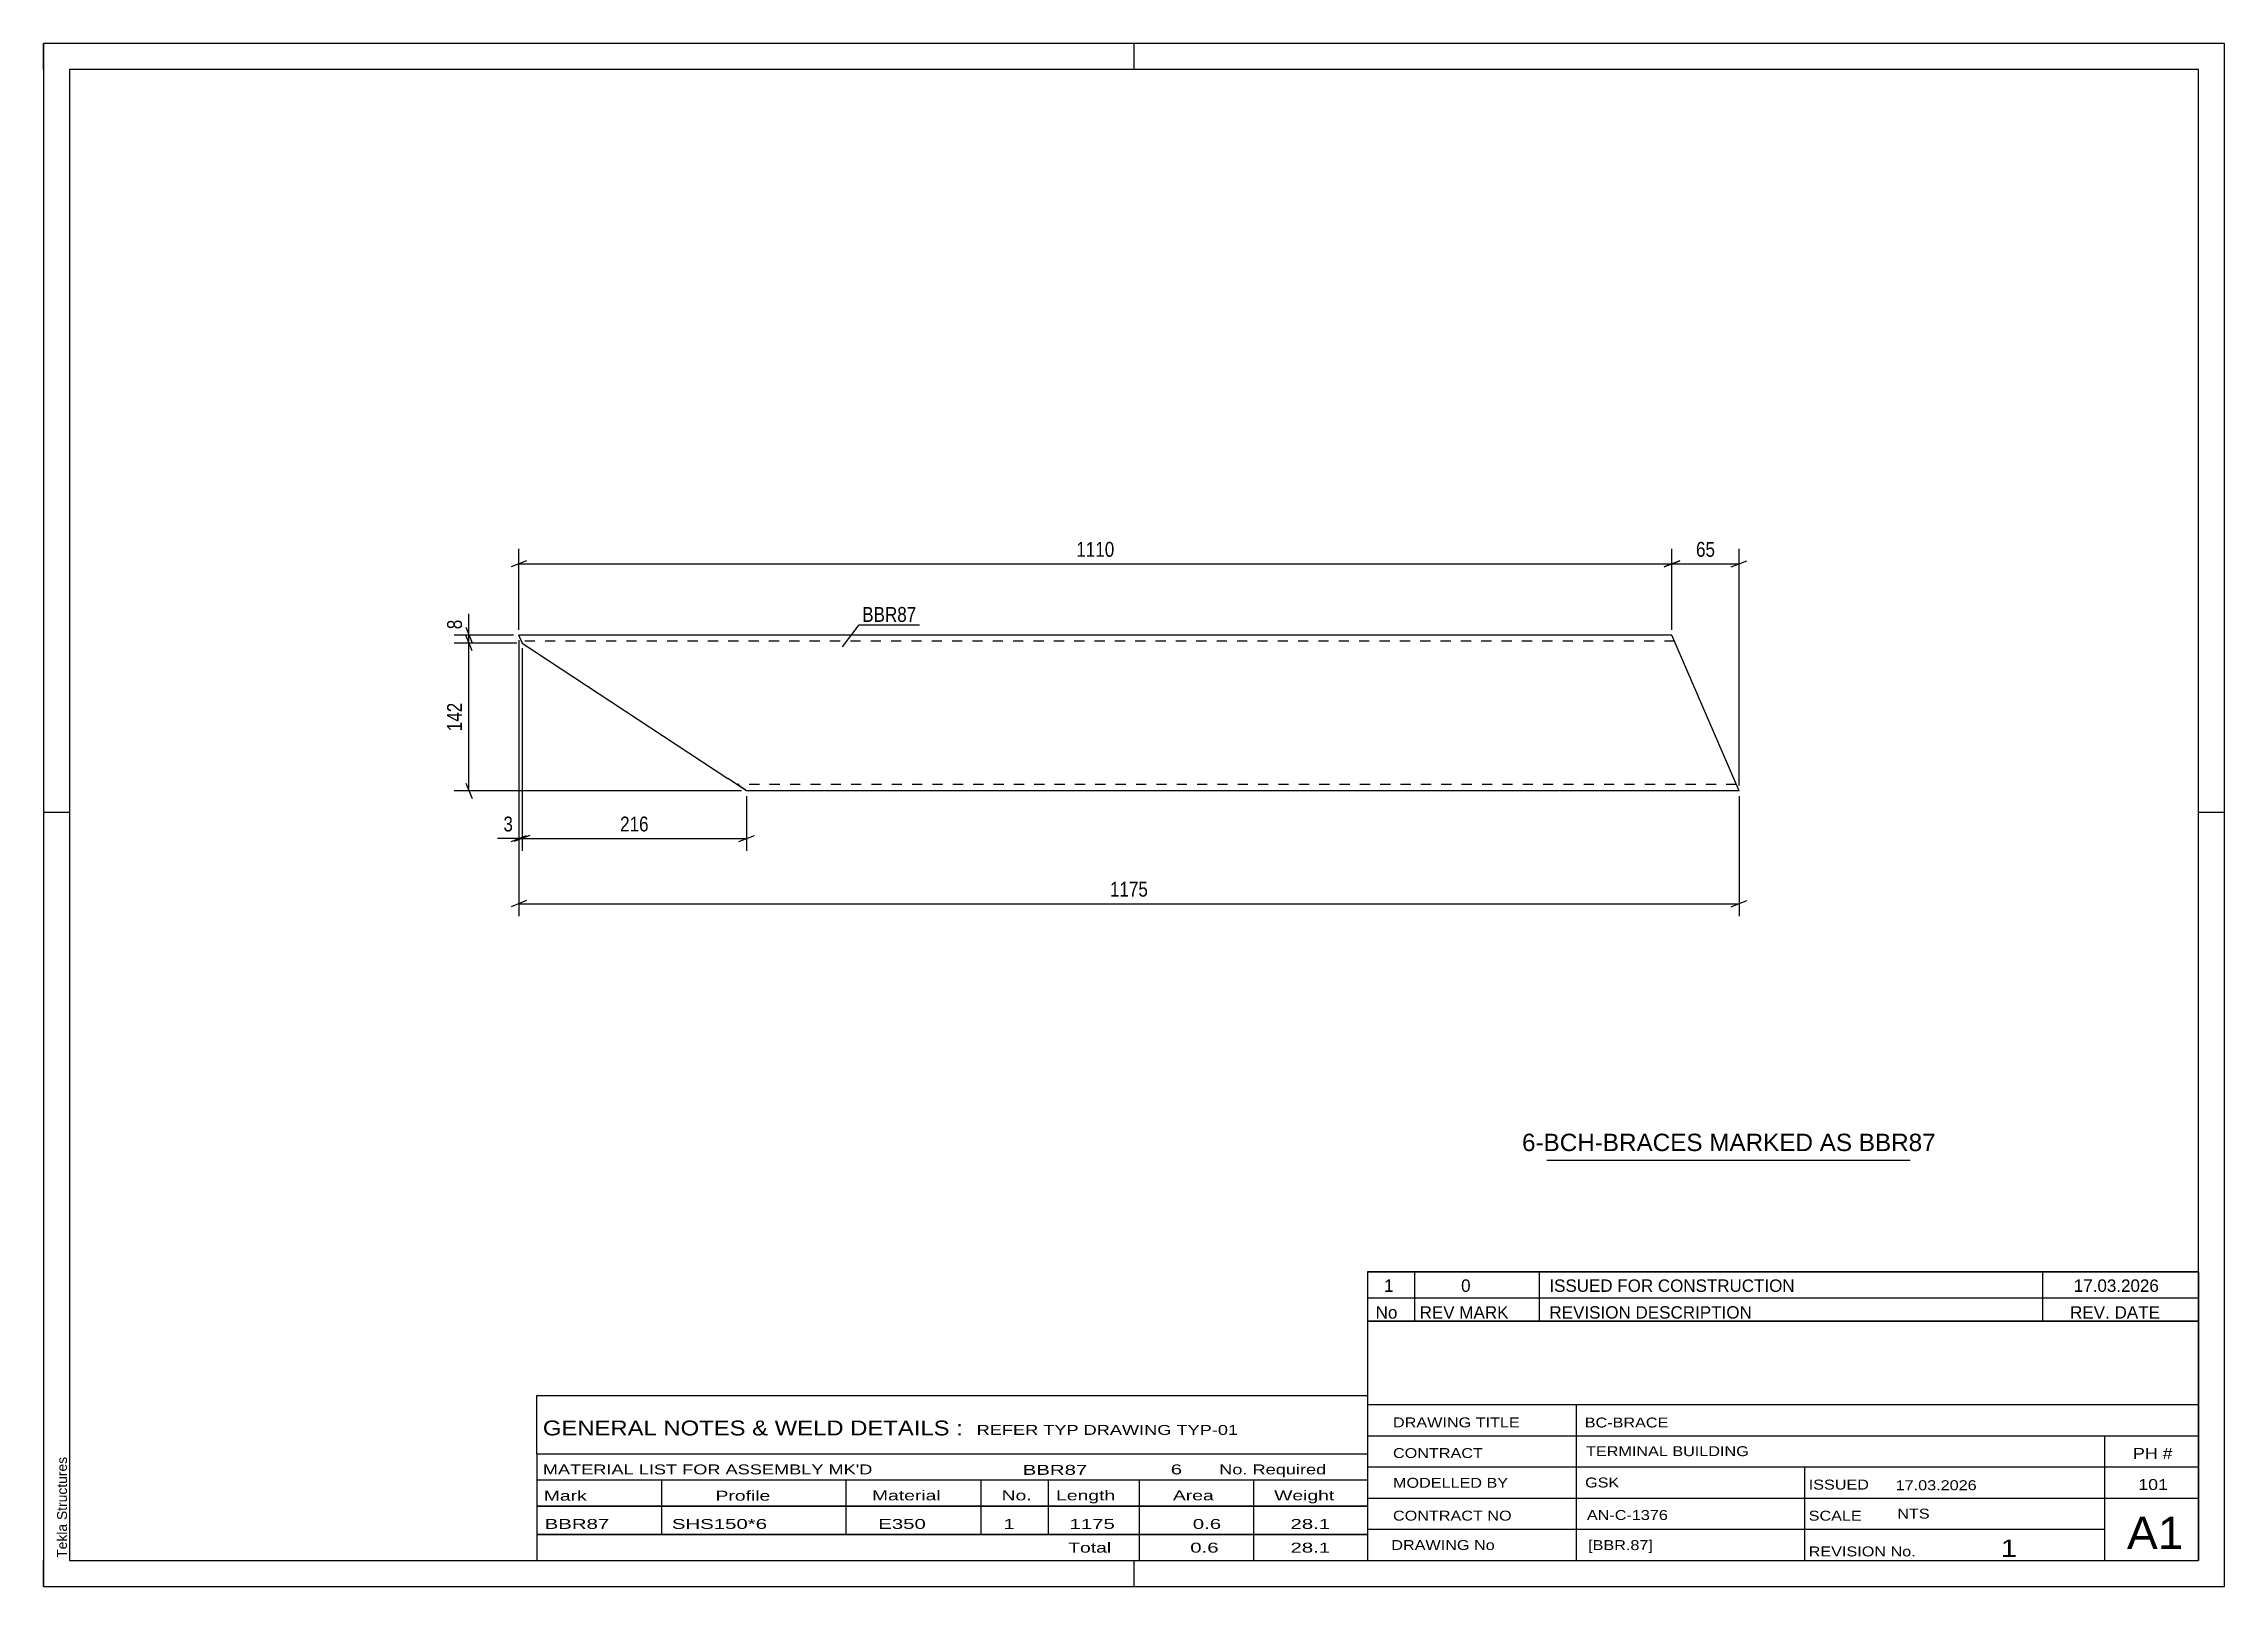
# Model space of a CAD drawing. Header units: millimetres. Extents: x 0 to 420, y 0 to 297.
import ezdxf

# ---------------------------------------------------------------- set-up
doc = ezdxf.new("R2010")
doc.units = ezdxf.units.MM
doc.linetypes.add('DXK_LINE_DOT2', pattern=[3.9198, 1.9599, -1.9599])
doc.styles.add('Arial', font='ARIAL.TTF', dxfattribs={"height": 0.2})
doc.styles.add('Arial Narrow', font='ARIALN.TTF', dxfattribs={"height": 0.2})

# ---------------------------------------------------------------- blocks, each defined once
blk = doc.blocks.new('Unknown-580741921-1161')
at = {"color": 5, "linetype": 'Continuous'}
for p, q in [((420, 297), (0, 297)), ((0, 297), (0, 0)), ((0, 292), (0, 297)), ((210, 292), (210, 297)), ((420, 0), (420, 297)), ((415, 292), (5, 292)), ((5, 292), (5, 5)), ((415, 5), (415, 292)), ((5, 149), (0, 149)), ((420, 149), (415, 149)), ((0, 0), (0, 5)), ((5, 5), (415, 5)), ((210, 0), (210, 5)), ((0, 0), (420, 0))]:
    blk.add_line(p, q, dxfattribs=at)
at = {"color": 174, "linetype": 'Continuous', "style": 'Arial'}
blk.add_text('Tekla Structures', height=1.9102, rotation=90, dxfattribs=at).set_placement((4.5, 5.5))
blk = doc.blocks.new('Part-580741921-1270 - 1252')
at = {"color": 2, "linetype": 'Continuous'}
for p, q in [((313.6, 183.15), (91.52, 183.15)), ((92.15, 181.66), (91.52, 183.15)), ((92.15, 181.59), (92.07, 181.85)), ((92.2, 181.56), (92.15, 181.66)), ((92.15, 181.59), (131.75, 155.55)), ((325.5, 155.55), (313.6, 183.15)), ((135.39, 153.15), (131.75, 155.55)), ((326.53, 153.15), (325.5, 155.55)), ((326.53, 153.15), (135.39, 153.15))]:
    blk.add_line(p, q, dxfattribs=at)
at = {"color": 7, "linetype": 'DXK_LINE_DOT2'}
for p, q in [((314.12, 181.95), (92.03, 181.95)), ((92.07, 181.85), (92.03, 181.95)), ((92.03, 181.95), (92.07, 181.85)), ((92.15, 181.66), (92.2, 181.56)), ((135.12, 153.33), (131.75, 155.55)), ((326.02, 154.35), (133.57, 154.35)), ((325.98, 154.44), (325.7, 155.09)), ((326.02, 154.35), (325.98, 154.44))]:
    blk.add_line(p, q, dxfattribs=at)
blk = doc.blocks.new('StraightDimension-580741921-1386 - 1252')
at = {"color": 7, "linetype": 'Continuous'}
for p, q in [((91.52, 182.15), (91.52, 129.03)), ((326.53, 152.15), (326.53, 129.03)), ((93.02, 132.03), (90.02, 130.83)), ((91.52, 131.43), (326.53, 131.43)), ((325.03, 130.83), (328.03, 132.03))]:
    blk.add_line(p, q, dxfattribs=at)
at = {"color": 0}
blk.add_wipeout([(213.28, 132.18), (213.28, 136.38), (204.77, 136.38), (204.77, 132.18)], dxfattribs=at)
at = {"color": 3, "style": 'Arial Narrow'}
blk.add_text('1175', height=2.863, dxfattribs=at).set_placement((205.37, 132.78))
blk = doc.blocks.new('StraightDimension-580741921-1413 - 1252')
at = {"color": 7, "linetype": 'Continuous'}
for p, q in [((92.15, 180.59), (92.15, 141.58)), ((135.39, 152.15), (135.39, 141.58)), ((93.65, 144.58), (90.65, 143.38)), ((92.15, 143.98), (135.39, 143.98)), ((133.89, 143.38), (136.89, 144.58))]:
    blk.add_line(p, q, dxfattribs=at)
at = {"color": 0}
blk.add_wipeout([(117.11, 144.73), (117.11, 148.93), (110.43, 148.93), (110.43, 144.73)], dxfattribs=at)
at = {"color": 3, "style": 'Arial Narrow'}
blk.add_text('216', height=2.863, dxfattribs=at).set_placement((111.03, 145.33))
blk = doc.blocks.new('StraightDimension-580741921-1414 - 1252')
at = {"color": 7, "linetype": 'Continuous'}
for p, q in [((91.52, 182.15), (91.52, 141.58)), ((92.15, 180.59), (92.15, 141.58)), ((90.02, 143.38), (93.02, 144.58)), ((93.65, 144.58), (90.65, 143.38)), ((91.52, 143.98), (92.15, 143.98))]:
    blk.add_line(p, q, dxfattribs=at)
at = {"color": 0}
blk.add_wipeout([(90.99, 144.73), (90.99, 148.93), (87.96, 148.93), (87.96, 144.73)], dxfattribs=at)
at = {"color": 7, "linetype": 'Continuous'}
blk.add_line((91.52, 143.98), (87.44, 143.98), dxfattribs=at)
blk.add_line((91.52, 143.98), (87.44, 143.98), dxfattribs=at)
at = {"color": 3, "style": 'Arial Narrow'}
blk.add_text('3', height=2.86, dxfattribs=at).set_placement((88.56, 145.33))
blk = doc.blocks.new('StraightDimension-580741921-1460 - 1252')
at = {"color": 7, "linetype": 'Continuous'}
for p, q in [((315.1, 197.46), (312.1, 196.26)), ((313.6, 184.15), (313.6, 199.71)), ((325.03, 196.26), (328.03, 197.46)), ((326.53, 154.15), (326.53, 199.71)), ((313.6, 196.86), (326.53, 196.86))]:
    blk.add_line(p, q, dxfattribs=at)
at = {"color": 0}
blk.add_wipeout([(322.49, 197.61), (322.49, 201.81), (317.64, 201.81), (317.64, 197.61)], dxfattribs=at)
at = {"color": 3, "style": 'Arial Narrow'}
blk.add_text('65', height=2.863, dxfattribs=at).set_placement((318.24, 198.21))
blk = doc.blocks.new('StraightDimension-580741921-1461 - 1252')
at = {"color": 7, "linetype": 'Continuous'}
for p, q in [((93.02, 197.46), (90.02, 196.26)), ((91.52, 184.15), (91.52, 199.71)), ((312.1, 196.26), (315.1, 197.46)), ((313.6, 184.15), (313.6, 199.71)), ((91.52, 196.86), (313.6, 196.86))]:
    blk.add_line(p, q, dxfattribs=at)
at = {"color": 0}
blk.add_wipeout([(206.81, 197.61), (206.81, 201.81), (198.3, 201.81), (198.3, 197.61)], dxfattribs=at)
at = {"color": 3, "style": 'Arial Narrow'}
blk.add_text('1110', height=2.863, dxfattribs=at).set_placement((198.9, 198.21))
blk = doc.blocks.new('StraightDimension-580741921-1489 - 1252')
at = {"color": 7, "linetype": 'Continuous'}
for p, q in [((90.52, 183.15), (79.07, 183.15)), ((91.15, 181.59), (79.07, 181.59)), ((81.32, 184.65), (82.52, 181.65)), ((82.52, 180.09), (81.32, 183.09)), ((81.92, 181.59), (81.92, 183.15))]:
    blk.add_line(p, q, dxfattribs=at)
at = {"color": 0}
blk.add_wipeout([(81.17, 186.7), (76.97, 186.7), (76.97, 183.67), (81.17, 183.67)], dxfattribs=at)
at = {"color": 7, "linetype": 'Continuous'}
blk.add_line((81.92, 183.15), (81.92, 187.22), dxfattribs=at)
blk.add_line((81.92, 183.15), (81.92, 187.22), dxfattribs=at)
at = {"color": 3, "style": 'Arial Narrow'}
blk.add_text('8', height=2.86, rotation=90.0002, dxfattribs=at).set_placement((80.57, 184.27))
blk = doc.blocks.new('StraightDimension-580741921-1490 - 1252')
at = {"color": 7, "linetype": 'Continuous'}
for p, q in [((91.15, 181.59), (79.07, 181.59)), ((82.52, 180.09), (81.32, 183.09)), ((81.92, 153.15), (81.92, 181.59)), ((134.39, 153.15), (79.07, 153.15)), ((81.32, 154.65), (82.52, 151.65))]:
    blk.add_line(p, q, dxfattribs=at)
at = {"color": 0}
blk.add_wipeout([(81.17, 170.71), (76.97, 170.71), (76.97, 164.03), (81.17, 164.03)], dxfattribs=at)
at = {"color": 3, "style": 'Arial Narrow'}
blk.add_text('142', height=2.863, rotation=90.0002, dxfattribs=at).set_placement((80.57, 164.63))
blk = doc.blocks.new('Unknown-580741921-2120')
at = {"color": 7, "linetype": 'Continuous'}
for p, q in [((255, 51.05), (255, 5)), ((255, 51.05), (415, 51.05)), ((415, 51), (415, 5)), ((255, 35), (415, 35)), ((295.14, 35), (295.14, 5)), ((255, 29), (415, 29)), ((397, 5.05), (397, 29.05)), ((255, 23), (415, 23)), ((339.14, 23), (339.14, 5)), ((255, 17), (415, 17)), ((255, 11), (397, 11)), ((255, 5), (415, 5))]:
    blk.add_line(p, q, dxfattribs=at)
at = {"color": 7, "style": 'Arial Narrow'}
for s, height, width, p in [('DRAWING TITLE', 1.9089, 1.425378, (259.88, 30.61)), ('BC-BRACE', 1.909, 1.425378, (296.81, 30.59)), ('CONTRACT', 1.909, 1.425378, (259.88, 24.71)), ('TERMINAL BUILDING', 1.9089, 1.425378, (297.06, 25.07)), ('MODELLED BY', 1.9089, 1.425378, (259.88, 18.98)), ('GSK', 1.909, 1.425378, (296.88, 19.04)), ('ISSUED', 1.909, 1.425378, (339.94, 18.64)), ('17.03.2026', 1.909, 1.425378, (356.69, 18.52)), ('CONTRACT NO', 1.9089, 1.425378, (259.88, 12.66)), ('AN-C-1376', 1.909, 1.425378, (297.23, 12.78)), ('SCALE', 1.909, 1.425378, (339.94, 12.65)), ('A1', 6.204, 1.25, (401.24, 7.2)), ('DRAWING No', 1.909, 1.425378, (259.56, 7)), ('[BBR.87]', 1.909, 1.425378, (297.46, 6.99)), ('1', 3.34, 1.5, (376.91, 5.68)), ('REVISION No.', 1.9089, 1.425378, (339.94, 5.77))]:
    blk.add_text(s, height=height, dxfattribs=dict(at, width=width)).set_placement(p)
at = {"color": 7, "linetype": 'Continuous', "style": 'Arial Narrow'}
for s, height, width, p in [('PH #', 2.1, 1.42538, (402.4, 24.55)), ('101', 2.1, 1.42538, (403.41, 18.55)), ('NTS', 1.909, 1.425378, (357, 13.05))]:
    blk.add_text(s, height=height, dxfattribs=dict(at, width=width)).set_placement(p)
blk = doc.blocks.new('Unknown-580741921-2121')
at = {"color": 7, "linetype": 'Continuous'}
for p, q in [((255, 60.55), (415, 60.55)), ((415, 60.55), (255, 60.55)), ((255, 60.55), (255, 55.55)), ((264, 60.55), (264, 55.55)), ((288, 60.55), (288, 55.55)), ((385, 60.55), (385, 55.55)), ((415, 60.55), (415, 55.55)), ((255, 55.55), (415, 55.55)), ((255, 55.55), (255, 51.05)), ((255, 55.55), (415, 55.55)), ((264, 55.55), (264, 51.05)), ((288, 55.55), (288, 51.05)), ((385, 55.55), (385, 51.05)), ((415, 55.55), (415, 51.05)), ((415, 51.05), (255, 51.05))]:
    blk.add_line(p, q, dxfattribs=at)
at = {"color": 7, "linetype": 'Continuous', "style": 'Arial Narrow'}
for s, height, width, p in [('1', 2.39, 1.196471, (258.16, 56.7)), ('0', 2.39, 1.196471, (273, 56.7)), ('ISSUED FOR CONSTRUCTION', 2.3861, 1.196471, (290, 56.7)), ('17.03.2026', 2.386, 1.196471, (391, 56.7)), ('No', 2.386, 1.2, (256.54, 51.55)), ('REV MARK', 2.386, 1.2, (265, 51.55)), ('REVISION DESCRIPTION', 2.3861, 1.2, (290, 51.55)), ('REV. DATE', 2.386, 1.2, (390.28, 51.55))]:
    blk.add_text(s, height=height, dxfattribs=dict(at, width=width)).set_placement(p)
blk = doc.blocks.new('Unknown-580741921-2122')
at = {"color": 7, "linetype": 'Continuous'}
for p, q in [((95, 36.75), (255, 36.75)), ((95, 25.5), (95, 36.75)), ((255, 36.75), (255, 25.5)), ((95, 25.5), (255, 25.5)), ((95, 25.5), (95, 20.5)), ((255, 25.5), (255, 20.5)), ((95, 20.5), (255, 20.5)), ((95, 20.5), (95, 15.5)), ((119, 20.5), (119, 15.5)), ((154.5, 20.5), (154.5, 15.5)), ((180.5, 20.5), (180.5, 15.5)), ((193.5, 20.5), (193.5, 15.5)), ((211, 20.5), (211, 15.5)), ((233, 20.5), (233, 15.5)), ((255, 20.5), (255, 15.5)), ((95, 15.5), (255, 15.5)), ((95, 15.45), (95, 10.05)), ((95, 15.45), (255, 15.45)), ((119, 15.5), (119, 10)), ((154.5, 15.5), (154.5, 10)), ((180.5, 15.5), (180.5, 10)), ((193.5, 15.5), (193.5, 10)), ((211, 15.5), (211, 10)), ((233, 15.5), (233, 10)), ((255, 15.45), (255, 10.05)), ((95, 10.05), (255, 10.05)), ((95, 10), (255, 10)), ((95, 10), (95, 5)), ((211, 10), (211, 5)), ((233, 10), (233, 5)), ((255, 10), (255, 5)), ((95, 5), (255, 5))]:
    blk.add_line(p, q, dxfattribs=at)
at = {"color": 7, "style": 'Arial Narrow'}
for s, height, width, p in [('GENERAL NOTES & WELD DETAILS :', 2.8633, 1.4, (96.15, 29.06)), ('REFER TYP DRAWING TYP-01', 1.9089, 1.6, (179.7, 29.16)), ("MATERIAL LIST FOR ASSEMBLY MK'D", 1.9089, 1.6, (96.15, 21.56)), ('BBR87', 1.909, 1.794707, (188.57, 21.47)), ('6', 1.91, 1.794707, (217.08, 21.56)), ('No. Required', 1.9089, 1.6, (226.41, 21.56)), ('Mark', 1.909, 1.7, (96.34, 16.5)), ('Profile', 1.909, 1.7, (129.41, 16.5)), ('Material', 1.909, 1.7, (159.54, 16.56)), ('No.', 1.909, 1.7, (184.5, 16.56)), ('Length', 1.909, 1.7, (195, 16.56)), ('Area', 1.909, 1.7, (217.5, 16.56)), ('Weight', 1.909, 1.7, (237, 16.56))]:
    blk.add_text(s, height=height, dxfattribs=dict(at, width=width)).set_placement(p)
at = {"color": 7, "linetype": 'Continuous', "style": 'Arial Narrow'}
for s, height, width, p in [('BBR87', 1.909, 1.794707, (96.5, 11.06)), ('SHS150*6', 1.909, 1.794707, (121, 11.06)), ('E350', 1.909, 1.794707, (160.74, 11.06)), ('1', 1.91, 1.794707, (184.86, 11.06)), ('1175', 1.909, 1.794707, (197.58, 11.06)), ('0.6', 1.909, 1.794707, (221.32, 11.06)), ('28.1', 1.909, 1.794707, (240.14, 11.06)), ('Total', 1.909, 1.7, (197.33, 6.5)), ('0.6', 1.909, 1.794707, (220.83, 6.5)), ('28.1', 1.909, 1.794707, (240.14, 6.5))]:
    blk.add_text(s, height=height, dxfattribs=dict(at, width=width)).set_placement(p)
blk = doc.blocks.new('Unknown-580741921-2123')
at = {"color": 7, "linetype": 'Continuous'}
blk.add_line((289.5, 82.05), (359.5, 82.05), dxfattribs=at)
at = {"color": 7, "style": 'Arial'}
blk.add_text('6-BCH-BRACES MARKED AS BBR87', height=3.3428, dxfattribs=at).set_placement((284.73, 83.8))
blk = doc.blocks.new('Mark-580741921-1265 - 1252')
at = {"color": 0}
blk.add_wipeout([(168.07, 185.68), (168.07, 188.68), (157.66, 188.68), (157.66, 185.68)], dxfattribs=at)
blk.add_wipeout([(168.07, 185.68), (168.07, 188.68), (157.66, 188.68), (157.66, 185.68)], dxfattribs=at)
at = {"color": 30, "linetype": 'Continuous'}
for p, q in [((153.83, 180.86), (157.06, 185.08)), ((157.06, 185.08), (168.67, 185.08))]:
    blk.add_line(p, q, dxfattribs=at)
at = {"color": 3, "style": 'Arial Narrow'}
blk.add_text('BBR87', height=2.863, dxfattribs=at).set_placement((157.66, 185.68))

msp = doc.modelspace()

# ---------------------------------------------------------------- block references
for name in ['Unknown-580741921-1161', 'Part-580741921-1270 - 1252', 'Unknown-580741921-2123', 'Unknown-580741921-2121', 'Unknown-580741921-2120', 'Unknown-580741921-2122']:
    msp.add_blockref(name, (0, 0))

# ---------------------------------------------------------------- next in the draw order: block references
msp.add_blockref('StraightDimension-580741921-1386 - 1252', (0, 0))

# ---------------------------------------------------------------- next in the draw order: block references
for name in ['StraightDimension-580741921-1460 - 1252', 'StraightDimension-580741921-1413 - 1252']:
    msp.add_blockref(name, (0, 0))

# ---------------------------------------------------------------- next in the draw order: block references
msp.add_blockref('StraightDimension-580741921-1414 - 1252', (0, 0))

# ---------------------------------------------------------------- next in the draw order: block references
msp.add_blockref('StraightDimension-580741921-1461 - 1252', (0, 0))

# ---------------------------------------------------------------- next in the draw order: block references
for name in ['StraightDimension-580741921-1489 - 1252', 'Mark-580741921-1265 - 1252']:
    msp.add_blockref(name, (0, 0))

# ---------------------------------------------------------------- next in the draw order: block references
msp.add_blockref('StraightDimension-580741921-1490 - 1252', (0, 0))

doc.saveas('drawing.dxf')
